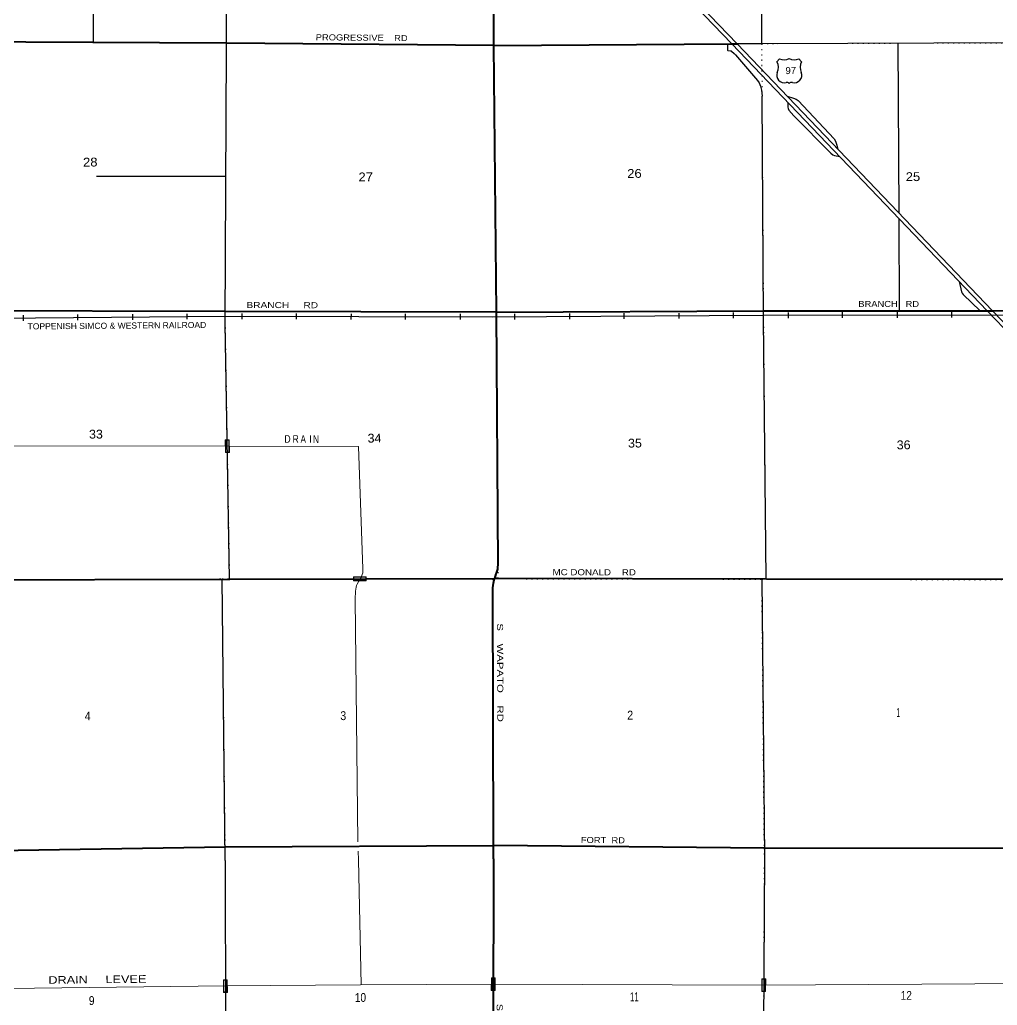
# Model space of a CAD drawing. Header units: feet. Extents: x -2 to 285336, y -549186 to -364975.
# Drawn here: x 138328 to 157636, y -414513 to -395039 of the extents above; entities that cross this region are included whole.
import ezdxf
from ezdxf.enums import TextEntityAlignment as Align

# ---------------------------------------------------------------- set-up
doc = ezdxf.new("R2010")
doc.units = ezdxf.units.FT
doc.header["$LTSCALE"] = 70
doc.linetypes.add('DOTTED', pattern=[1.5, 0.3, -1.2])
for name, color, linetype, lineweight in [('16', 7, 'Continuous', 25), ('20', 7, 'Continuous', 35), ('26', 7, 'Continuous', 40), ('27', 7, 'Continuous', 13), ('29', 7, 'Continuous', 25), ('31', 7, 'Continuous', 13), ('34', 7, 'Continuous', 25), ('39', 7, 'Continuous', 13), ('41', 7, 'Continuous', 13), ('6', 7, 'DOTTED', 25), ('61', 7, 'Continuous', 13), ('7', 7, 'DOTTED', 13)]:
    doc.layers.add(name, color=color, linetype=linetype, lineweight=lineweight)

msp = doc.modelspace()

# ---------------------------------------------------------------- linework, layer by layer
at = {"layer": '16'}
for p, q in [((153284.23, -395868.62), (153335.54, -395809.86)), ((153527.3, -395803.89), (153527.02, -395804.09)), ((153719.39, -395809.77), (153770.78, -395868.62))]:
    msp.add_line(p, q, dxfattribs=at)
for centre, radius, start, end in [((153091.25, -395979.25), 222.05, 332.97043, 29.75871), ((153426.62, -395652.2), 182.07, 239.97227, 303.45418), ((153628.4, -395652.7), 181.52, 236.33975, 300.08743), ((153628.39, -395652.2), 182.07, 236.54582, 236.59441), ((153963.75, -395979.25), 222.05, 150.24129, 207.02957), ((153430.44, -396134.15), 151.42, 159.09177, 283.81923), ((153624.56, -396134.15), 151.42, 256.18077, 20.90823)]:
    msp.add_arc(centre, radius, start, end, dxfattribs=at)
for centre, major_axis, start_param, end_param in [((153485.78, -396332.97), (-19.56, 51.67), 4.95877769, 6.28318531), ((153569.23, -396332.97), (19.56, 51.67), 0, 1.32637542)]:
    msp.add_ellipse(centre, major_axis=major_axis, ratio=0.929097, start_param=start_param, end_param=end_param, dxfattribs=at)
at = {"layer": '20'}
for p, q in [((152497.66, -395518.17), (147677.67, -390479.22)), ((152394.51, -395518.84), (147678.04, -390588.12)), ((157435.13, -400788.42), (152394.51, -395518.84)), ((157538.87, -400788.38), (152497.66, -395518.17)), ((158158.91, -401546.1), (157435.13, -400788.42)), ((158158.16, -401437.5), (157538.87, -400788.38))]:
    msp.add_line(p, q, dxfattribs=at)
at = {"layer": '26'}
for p, q in [((147695.21, -395549.82), (147678.63, -390757.71)), ((147695.21, -395549.82), (152394.51, -395518.84)), ((147742.77, -400818.34), (147695.21, -395549.82)), ((157435.13, -400788.42), (157538.87, -400788.38)), ((157538.87, -400788.38), (158153.69, -400788.12)), ((145171.65, -406086.73), (147708.06, -406082.95)), ((147688.44, -411617.92), (147687.74, -411358.52)), ((147688.44, -411617.92), (147672.47, -416728.9))]:
    msp.add_line(p, q, dxfattribs=at)
for points in [[(147695.21, -395549.82), (142412.28, -395501.49), (137115.46, -395473.36), (131865.45, -395535.31), (131857.42, -395535.32)], [(152394.51, -395518.84), (152470.38, -395518.34), (152497.66, -395518.17)], [(147742.77, -400818.34), (142383.89, -400804.75), (137131.33, -400794.37), (131884.05, -400808.08)], [(147708.06, -406082.95), (147709.38, -406077.41), (147741.34, -405986.6), (147746.16, -405975.26), (147759.83, -405935.92), (147769.31, -405895.37), (147774.5, -405854.05), (147775.34, -405812.41), (147742.77, -400818.34)], [(147742.77, -400818.34), (153019.12, -400790.36), (157435.13, -400788.42)], [(131658.46, -406134.32), (131683.63, -406134.19), (137133.53, -406105.78), (142479.85, -406090.75), (145171.65, -406086.73)], [(147687.74, -411358.52), (147673.89, -406277.93), (147674.69, -406266.55), (147687.08, -406171.07), (147708.06, -406082.95)], [(158190.24, -406101.05), (153078.97, -406092.95), (147778.65, -406082.84), (147708.06, -406082.95)], [(131661.8, -411522.1), (131676.58, -411522.24), (137063.04, -411469.31), (142383.08, -411384.73), (147687.74, -411358.52)], [(158226.78, -411413.91), (153030.64, -411410.43), (147695.54, -411358.48), (147687.74, -411358.52)]]:
    msp.add_lwpolyline(points, dxfattribs=at)
at = {"layer": '29'}
for p, q in [((142411.1, -395623.95), (142425.24, -390187.79)), ((152986.83, -395511.55), (152965.94, -390205.33)), ((158117.32, -395498.83), (152985.53, -395513.69)), ((155697.14, -398861.8), (155680.85, -395499.26)), ((142387.81, -401039.35), (142411.1, -395623.95)), ((152985.53, -395513.69), (152495.38, -395518.18)), ((153019.51, -400958.26), (152992.99, -396551.6)), ((142399.98, -398138.03), (139844.93, -398137.33)), ((155706.45, -400786.56), (155697.72, -398983.72)), ((153070.45, -406089.1), (153019.51, -400958.26)), ((142388.22, -411651.35), (142325.29, -406090.16)), ((152982.7, -406091.67), (153036.2, -411582.97)), ((142388.22, -411651.35), (142393.71, -416713.19)), ((153036.2, -411582.97), (153009.65, -416710.65))]:
    msp.add_line(p, q, dxfattribs=at)
for points in [[(139761.21, -390043.75), (139761.57, -390163.77), (139777.53, -395487.5)], [(152309.45, -395519.4), (152305.62, -395558.66), (152305.62, -395633.03), (152306.73, -395638.33), (152308.28, -395640.77), (152310.93, -395643.2), (152314.46, -395645.42), (152318.67, -395646.08), (152367.28, -395652.67), (152373.53, -395654.27), (152377.07, -395655.82), (152385.24, -395661.36), (152437.58, -395708.77), (152463.1, -395733.95), (152901.94, -396242.11), (152933.87, -396287.83)], [(152933.87, -396287.83), (152962.02, -396355.55), (152982.19, -396429.53), (152992.99, -396551.6)], [(153486.48, -396551.91), (153613.13, -396589.19), (153664.45, -396610.43), (153702.59, -396636.73), (154411.91, -397392.57), (154439.52, -397440.88), (154460.75, -397495.77), (154483.71, -397594.43)], [(153497.69, -396672.13), (153499.88, -396769.79), (153505.18, -396796.35), (153520.01, -396829.24), (153620.48, -396939.52), (154345.81, -397675.24), (154386.43, -397706.48), (154423.59, -397722.41), (154524.18, -397745.24)], [(156882.98, -400211.19), (156927.32, -400415.82), (156939.93, -400442.15), (156961.51, -400467.98), (157301.39, -400788.48)], [(142473.69, -406089.03), (142426.95, -403340.97), (142387.81, -401039.35)]]:
    msp.add_lwpolyline(points, dxfattribs=at)
at = {"layer": '31'}
for p, q in [((142463.11, -403341.33), (142468.24, -403591.28)), ((142468.24, -403591.28), (142393.25, -403592.81)), ((142428.35, -414008.1), (142429.5, -414258.1)), ((152985.03, -414239.67), (152986.73, -413989.68)), ((152986.73, -413989.68), (153061.73, -413990.19)), ((142429.5, -414258.1), (142354.51, -414258.44))]:
    msp.add_line(p, q, dxfattribs=at)
for points in [[(142393.25, -403592.81), (142388.12, -403342.87), (142463.11, -403341.33)], [(142354.51, -414258.44), (142353.36, -414008.44), (142428.35, -414008.1)], [(153061.73, -413990.19), (153060.03, -414240.18), (152985.03, -414239.67)]]:
    msp.add_lwpolyline(points, dxfattribs=at)
for points in [[(142401.08, -403584.65), (142396.27, -403350.7), (142455.27, -403349.48), (142460.08, -403583.44)], [(153053.68, -413998.13), (152994.67, -413997.72), (152993.07, -414231.72), (153052.08, -414232.13)], [(142420.39, -414016.13), (142361.39, -414016.39), (142362.46, -414250.4), (142421.46, -414250.14)]]:
    msp.add_lwpolyline(points, close=True, dxfattribs=at)
at = {"layer": '34'}
for p, q in [((138404.42, -400988.56), (138403.5, -400877.95)), ((139476.57, -400976.99), (139475.65, -400866.39)), ((140562.35, -400970.54), (140561.42, -400859.93)), ((141634.5, -400958.97), (141633.57, -400848.36)), ((142719.7, -400955.88), (142719.92, -400845.27)), ((143791.91, -400955.43), (143792.14, -400844.82)), ((144877.7, -400960.23), (144877.92, -400849.62)), ((145949.91, -400959.78), (145950.13, -400849.17)), ((147035.69, -400964.57), (147035.91, -400853.96)), ((148108.3, -400960.77), (148107.7, -400850.17)), ((149194.08, -400957.53), (149193.49, -400846.92)), ((150266.26, -400949.13), (150265.67, -400838.53)), ((151352.05, -400945.89), (151351.46, -400835.28)), ((152424.23, -400937.49), (152423.64, -400826.89)), ((153509.84, -400935.85), (153509.61, -400825.24)), ((154582.05, -400930.97), (154581.81, -400820.36)), ((155667.84, -400931.28), (155667.6, -400820.67)), ((156740.04, -400926.4), (156739.81, -400815.79))]:
    msp.add_line(p, q, dxfattribs=at)
msp.add_lwpolyline([(126523.17, -400958.06), (137132.44, -400941.98), (142394.62, -400898.02), (147656.72, -400908.61), (153019.79, -400879.69), (158154.25, -400868.78)], dxfattribs=at)
at = {"layer": '34', "lineweight": 13}
for points in [[(126527.12, -400959.14), (137132.45, -400943.07), (142394.63, -400899.12), (147656.73, -400909.71)], [(147656.73, -400909.71), (153019.8, -400880.78), (158163.9, -400869.88)]]:
    msp.add_lwpolyline(points, dxfattribs=at)
at = {"layer": '39'}
for p, q in [((137241.56, -403456.11), (142467.08, -403466.43)), ((145013.85, -411466.32), (145020.41, -411636.43)), ((145020.41, -411636.43), (145070.77, -414107.68))]:
    msp.add_line(p, q, dxfattribs=at)
for points in [[(142467.08, -403466.43), (145017.12, -403471.46), (145105.41, -405887.12)], [(144960.18, -406329.59), (144970.32, -406249.44), (144979.28, -406215.81), (144990.48, -406190.03), (145022.98, -406130.62), (145071.15, -406060), (145093.56, -406002.83), (145102.53, -405971.45), (145107.01, -405935.57), (145105.41, -405887.12)], [(144960.18, -406329.59), (144953.52, -406488.19), (145006.4, -411286.69)], [(145057.55, -414107.73), (142391.31, -414131.18), (137002.35, -414191.44), (131751.38, -414278.34), (126596.18, -414226.3)], [(158245.69, -414085.4), (152993.72, -414115.87), (147666.56, -414097.99), (145057.55, -414107.73)]]:
    msp.add_lwpolyline(points, dxfattribs=at)
at = {"layer": '6'}
for points in [[(126551.62, -406129.47), (131662.21, -406132.89), (137026.91, -406107.03), (142325.29, -406090.16), (144919.12, -406086.58)], [(145172.67, -406086.23), (147701.97, -406082.73), (152982.7, -406091.67), (158190.24, -406101.05)]]:
    msp.add_lwpolyline(points, dxfattribs=at)
at = {"layer": '61'}
for p, q in [((144920.27, -406049.39), (145170.27, -406048.65)), ((145170.27, -406048.65), (145170.49, -406123.65)), ((147718.82, -413972.16), (147717.16, -414222.15)), ((147717.16, -414222.15), (147642.16, -414221.65))]:
    msp.add_line(p, q, dxfattribs=at)
for points in [[(145170.49, -406123.65), (144920.49, -406124.39), (144920.27, -406049.39)], [(147642.16, -414221.65), (147643.82, -413971.66), (147718.82, -413972.16)]]:
    msp.add_lwpolyline(points, dxfattribs=at)
for points in [[(144928.46, -406116.37), (145162.47, -406115.67), (145162.29, -406056.66), (144928.28, -406057.36)], [(147710.77, -413980.1), (147651.76, -413979.7), (147650.2, -414213.7), (147709.21, -414214.1)]]:
    msp.add_lwpolyline(points, close=True, dxfattribs=at)
at = {"layer": '7'}
msp.add_line((142431.36, -403598.23), (142473.69, -406089.03), dxfattribs=at)
for points in [[(142426.07, -390439.87), (142412.28, -395501.49), (142383.89, -400804.75), (142426.97, -403339.66)], [(147777.77, -406080.5), (147742.77, -400818.34), (147695.21, -395549.82), (147677.54, -390414.39)], [(152967.21, -390458.7), (152985.53, -395513.69), (153019.12, -400790.36), (153070.45, -406089.1)], [(126493.36, -395541.9), (131857.42, -395535.37), (137109.44, -395473.41), (142412.28, -395501.49), (147695.21, -395549.82), (152985.53, -395513.69), (158117.32, -395498.83)], [(158153.69, -400788.12), (153019.12, -400790.36), (147742.77, -400818.34), (142383.89, -400804.75), (137131.33, -400794.37), (131882.96, -400808.08), (126522.47, -400830.67)], [(142325.29, -406090.16), (142385.07, -411382.7), (142388.22, -411651.35)], [(147688.44, -411617.92), (147689.54, -411360.53), (147671.51, -406081.84)], [(152982.7, -406091.67), (153030.64, -411410.43), (153036.2, -411582.97)], [(126581.02, -411472.51), (131676.58, -411522.24), (137063.04, -411469.31), (142383.08, -411384.73), (147695.54, -411358.48), (153030.64, -411410.43), (158226.78, -411413.91)], [(142388.22, -411651.35), (142393.71, -416713.19), (142388.62, -421979.53), (142419.39, -427334.4), (142365.9, -432642.77), (142384.64, -438540.11)], [(147739.33, -434288.45), (147734.77, -432753.22), (147683.95, -427384.22), (147681.2, -422061.59), (147672.47, -416728.9), (147688.43, -411617.92)], [(153036.2, -411582.97), (153009.65, -416710.65), (153040.44, -422057.48), (153061.4, -427348.02), (153110.33, -432684.87), (153085.63, -434433.78)]]:
    msp.add_lwpolyline(points, dxfattribs=at)

# ---------------------------------------------------------------- texts
at = {"layer": '16'}
msp.add_text('97', height=140, dxfattribs=at).set_placement((153557.19, -396114.4), align=Align.CENTER)
at = {"layer": '27'}
for s, rotation, width, p in [('PROGRESSIVE    RD', 359.476, 1.15, (144174.12, -395445.5)), ('BRANCH     RD', 359.855, 1.25, (142804.87, -400736.07)), ('BRANCH   RD', 0.025, 1.15, (154891.47, -400715.69)), ('MC DONALD    RD', 359.891, 1.2, (148851.48, -406014.89)), ('S    WAPATO    RD', 270.156, 1.4, (147755.09, -406966.81)), ('FORT  RD', 359.442, 1.15, (149410.66, -411305.18)), ('S   WAPATO   RD', 269.821, 1.3, (147747.98, -414485.91))]:
    msp.add_text(s, height=120, rotation=rotation, dxfattribs=dict(at, width=width)).set_placement(p)
at = {"layer": '34', "width": 1.05}
msp.add_text('TOPPENISH SIMCO & WESTERN RAILROAD', height=120, rotation=0.479, dxfattribs=at).set_placement((138483.4, -401159.09))
at = {"layer": '41'}
for s, width, p in [('D', 0.85, (143617.32, -403398.7)), ('R', 0.85, (143777.91, -403399.01)), ('A', 0.8, (143927.88, -403399.31)), ('N', 0.8, (144179.01, -403401.02))]:
    msp.add_text(s, height=150, rotation=359.887, dxfattribs=dict(at, width=width)).set_placement(p, align=Align.CENTER)
msp.add_text('I', height=150, rotation=359.887, dxfattribs=at).set_placement((144068.68, -403399.57), align=Align.CENTER)
at = {"layer": '41', "width": 1.25}
msp.add_text('DRAIN     LEVEE', height=150, rotation=0.641, dxfattribs=at).set_placement((138893.69, -414089.04))
at = {"layer": '7'}
for s, width, p in [('28', 1.1, (139578.76, -397941.26)), ('26', 1.1, (150327.3, -398165.51)), ('27', 1.1, (145018.85, -398234.3)), ('25', 1.1, (155828.4, -398228.78)), ('33', 1.05, (139696.92, -403316.62)), ('34', 1.05, (145199.34, -403394.92)), ('35', 1.05, (150343.53, -403493.62)), ('36', 1.05, (155650.8, -403528.03)), ('4', 0.9, (139613.24, -408885.37)), ('3', 0.9, (144660.1, -408878.82)), ('2', 0.9, (150328.37, -408867.75)), ('1', 0.45, (155643.37, -408817.08))]:
    msp.add_text(s, height=175, rotation=0.435, dxfattribs=dict(at, width=width)).set_placement(p)
for s, width, p in [('9', 0.85, (139693.47, -414507.73)), ('10', 0.85, (144947.01, -414446.39)), ('11', 0.65, (150382.4, -414432.46)), ('12', 0.85, (155728.35, -414405.17))]:
    msp.add_text(s, height=175, dxfattribs=dict(at, width=width)).set_placement(p)

doc.saveas('drawing.dxf')
